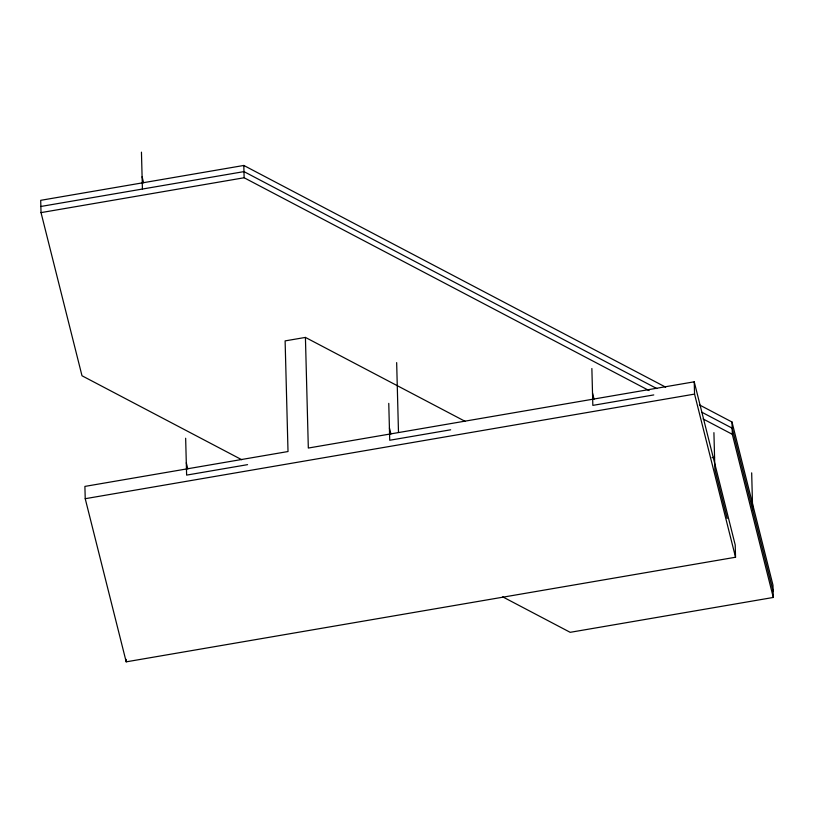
<?xml version="1.0" encoding="UTF-8"?>
<svg xmlns="http://www.w3.org/2000/svg" width="814" height="814" viewBox="0 0 814 814"><rect width="100%" height="100%" fill="white"/><g stroke="black" fill="none" stroke-linecap="round" stroke-linejoin="round"><path stroke-width="1.22" d="M665.628 387.138L243.813 165.456L40.7 200.325L41.026 212.617L82 375.763L241.727 459.707M40.863 206.471L243.976 171.612L656.796 388.553M41.026 212.617L244.129 177.757L649.084 390.567M305.423 337.413L285.114 340.893L288.014 451.536L84.9 486.406L85.226 498.697L126.201 661.843L735.541 557.244L735.215 544.953L694.23 381.807L308.323 448.046L305.423 337.413L465.15 421.357M247.548 464.652L186.62 475.111L185.653 438.237M450.661 429.792L389.733 440.252L388.766 403.368M653.774 394.922L592.836 405.382L591.87 368.508M85.226 498.697L694.556 394.098L694.23 381.807M712.087 457.651L714.56 457.234M699.379 404.873L732 422.018L772.974 585.164L773.3 597.456L570.187 632.325L502.696 596.855M701.79 412.199L732.152 428.164L773.137 591.31M703.072 418.935L732.315 434.31L773.3 597.456M727.177 518.467L714.885 469.525L713.919 432.641M694.556 394.098L735.541 557.244M592.521 393.091L594.047 399.175M389.407 427.961L390.923 433.994M142.094 176.75L143.62 182.835M186.294 462.82L187.82 468.915M751.678 472.853L752.645 509.737M732 422.018L732.315 434.31M396.662 362.606L398.484 432.315M243.813 165.456L244.129 177.757M141.453 152.157L142.419 189.041M126.139 659.381L126.201 661.843"/></g></svg>
